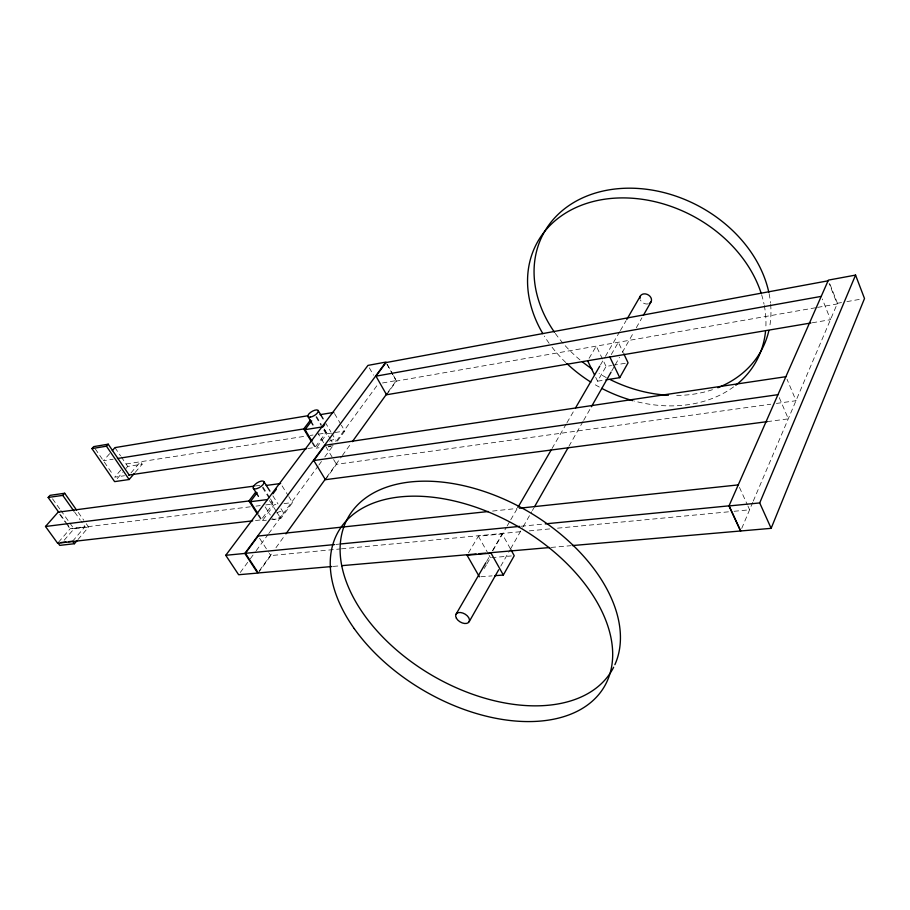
<?xml version="1.0" encoding="UTF-8"?>
<svg xmlns="http://www.w3.org/2000/svg" width="910" height="910" viewBox="0 0 910 910"><rect width="100%" height="100%" fill="white"/><g stroke="black" fill="none" stroke-linecap="round" stroke-linejoin="round"><path stroke-width="0.68" stroke-dasharray="4.55 3.41" d="M741.73 528.414L752.729 502.377M753.275 501.069L837.439 303.269L829.385 282.692M500.796 566.088L509.93 550.027M510.635 548.787L522.567 527.789M523.273 526.56L531.702 511.738M532.395 510.499L533.806 508.03M568.921 446.275L582.969 421.569M583.674 420.329L590.692 407.976M611.759 370.927L614.568 365.979M615.274 364.751L619.482 357.334M622.292 352.397L633.531 332.628M636.34 327.691L641.959 317.806M611.258 354.57L618.334 342.285L623.202 352.545M595.72 377.366L597.597 381.188L606.071 366.434L611.565 365.536M484.245 568.488L486.327 564.894M487.021 563.699L490.467 557.728L511.431 555.942M492.447 550.755L502.195 533.942L510.214 548.457M486.554 561.538L490.115 555.396M492.958 550.482L506.483 527.14M507.188 525.912L510.044 520.998M510.749 519.769L517.153 508.713M552.04 448.505L566.27 423.935M566.987 422.706L574.813 409.193M600.441 364.955L604.706 357.584M605.423 356.356L619.653 331.786M620.37 330.558L626.057 320.729M589.066 358.347L596.266 346.141L606.071 366.434M468.479 552.859L478.376 536.217L502.195 533.942M259.35 570.763L272.636 552.324M275.957 547.718L285.092 535.034M326.588 477.397L341.534 456.649M342.365 455.489L350.668 443.966M388.024 392.096L396.316 380.573L393.552 375.637M258.292 572.947L270.77 555.589L339.987 548.969M325.416 479.684L336.473 464.316L770.747 404.222M386.545 394.758L396.385 381.097L816.213 307.637M271.635 519.587L280.837 518.529L292.508 502.559L288.8 496.61M337.462 441.043L344.788 431.01L341.364 425.197M240.308 572.447L249.511 559.866M250.352 558.717L255.369 551.858M256.211 550.709L267.927 534.705M268.757 533.556L318.113 466.068M318.955 464.93L321.469 461.495M324.813 456.922L333.174 445.479M336.529 440.906L377.513 384.862M255.482 520.543L261.102 519.894L272.875 504.049L269.895 499.34M307.921 448.493L314.928 447.447L325.609 433.069L322.868 428.462M258.645 514.73L262.433 520.634L274.194 504.788L277.015 504.447M312.699 442.385L316.191 448.164L326.861 433.774L333.754 432.716M77.976 539.55L88.623 527.061L84.63 521.43M135.226 472.37L142.176 464.202L140.527 461.745L130.915 472.984M72.618 541.2L85.005 526.708L81.035 521.111M64.2 540.21L73.983 528.846L88.623 527.061M117.242 478.592L122.475 472.506M125.967 468.457L127.707 466.421L142.176 464.202M58.524 542.223L70.366 528.494L85.005 526.708M120.802 470.072L114.66 477.181L124.465 475.725M109.621 453.68L103.399 460.744L113.204 459.186M382.496 382.985L396.316 380.573M837.439 303.269L841.5 302.564M846.903 301.608L861.793 299.003M817.612 307.387L837.211 303.963L829.146 283.374M812.312 322.766L830.523 319.683L822.321 298.969M612.942 365.308L625.318 363.261M597.597 381.188L604.513 380.084M126.058 463.986L308.865 435.662M310.264 435.446L313.051 435.014M318.637 434.15L325.609 433.069M335.142 432.5L344.788 431.01M316.191 448.164L318.966 447.754M328.658 446.321L334.197 445.502M776.378 403.437L796.045 400.718L787.013 379.208M255.312 485.963L260.954 485.212M767.221 421.637L788.333 418.862L779.108 397.215M250.341 506.802L70.059 528.858L67.67 525.514M255.972 506.119L260.192 505.596M265.834 504.913L272.875 504.049M284.056 503.583L292.508 502.559M262.433 520.634L266.38 520.19M492.583 511.067L516.584 508.508M335.926 544.419L338.759 544.135M521.202 526.242L543.827 524.024M341.409 548.844L522.215 531.542M529.279 530.871L550.47 528.846M557.534 528.175L728.455 511.829M734.108 511.284L749.647 509.793L747.952 506.062M333.265 566.407L340.34 565.792M551.119 547.422L570.923 545.693M480.821 576.747L492.071 575.882M52.53 498.816L59.958 509.213M60.788 510.362L69.035 521.919M69.854 523.068L73.983 528.846M60.504 514.707L65.429 521.601M66.259 522.75L70.366 528.494M59.707 514.389L66.874 524.41M74.688 512.159L80.239 519.997M78.237 512.41L83.834 520.304M95.266 448.88L113.159 474.986M114.956 447.618L120.507 455.796M121.303 456.968L127.707 466.421M259.623 538.333L268.541 552.142M269.292 553.291L270.77 555.589M258.065 515.162L261.102 519.894M265.151 506.881L270.35 515.06M263.024 487.134L269.724 497.724M270.475 498.896L274.194 504.788M262.444 487.567L269.144 498.157M269.485 500.614L276.299 511.363M277.049 512.558L280.837 518.529M272.863 495.791L278.028 503.981M280.985 508.667L283.203 512.182A6.199 2.696 -32.3 0 1 279.063 517.824A6.199 2.696 -32.3 0 1 272.579 518.563M282.1 485.906L288.049 495.415M312.13 442.817L314.928 447.447M317.215 432.057L323.63 442.749M325.757 446.457L332.901 458.367M333.617 459.55L336.473 464.316M324.438 429.145L330.023 438.495M330.717 439.655L332.104 441.998M316.555 416.507L321.366 424.572M324.119 429.179L326.861 433.774M315.986 416.939L322.174 427.302M325.245 422.399L330.91 431.92M331.615 433.114L335.87 440.258M334.505 413.572L340.681 424.037M369.346 367.833L373.498 375.17M478.376 536.217L488.454 554.133M489.125 555.327L490.467 557.728M387.33 364.535L392.858 374.397M386.693 363.807L396.385 381.097M739.455 487.385L747.383 504.822M712.473 389.685A123.624 97.415 27.7 0 1 673.98 395.452M606.288 377.582A123.624 97.415 27.7 0 1 599.087 373.487M579.988 359.882A123.624 97.415 27.7 0 1 563.961 344.31M563.04 343.252A123.624 97.415 27.7 0 1 555.316 333.424M769.098 293.668A123.624 97.415 27.7 0 1 770.52 303.075M770.645 304.406A123.624 97.415 27.7 0 1 769.439 327.941M733.619 386.864A124.59 97.484 27.8 0 1 634.156 401.014M599.28 387.057A124.59 97.484 27.8 0 1 593.252 383.599M565.747 362.476A124.59 97.484 27.8 0 1 551.596 346.63M549.128 343.298A124.59 97.484 27.8 0 1 544.328 336.097M761.624 294.726A124.59 97.484 27.8 0 1 764.036 304.179M764.309 305.533A124.59 97.484 27.8 0 1 765.754 328.715M329.522 441.202A5.892 2.457 -30.8 0 1 335.847 441.691M330.762 446.082A5.892 2.457 -30.8 0 1 328.157 446.901M276.72 512.944A6.199 2.696 -32.3 0 1 283.203 512.193M647.965 303.929A6.086 4.777 27.9 0 1 640.344 299.982"/><path stroke-width="1.36" d="M572.333 545.568L771.145 528.335L864.5 298.525L855.559 275.093L828.373 280.121L728.978 505.949L740.547 530.996M771.145 528.335L759.713 502.934L855.559 275.093M605.901 379.868L619.744 377.661L628.071 362.806L623.805 353.831M494.892 575.677L503.332 575.029L514.23 555.703L510.885 549.663M469.196 621.666L498.691 569.785M534.511 506.79L568.215 447.504M591.398 406.747L611.054 372.156M643.37 315.338L651.094 301.756M455.944 614.375L485.838 562.767M517.87 507.484L551.323 449.733M575.518 407.964L599.724 366.184M626.774 319.501L640.299 296.159M285.922 533.874L325.757 478.546M352.329 441.657L387.194 393.245M244.824 553.439L385.942 362.066L367.959 365.399L225.748 555.305L238.636 574.733L257.689 573.072L244.824 553.439L225.748 555.305M331.843 566.532L258.292 572.947L245.416 553.303L258.144 536.035L488.34 511.522M767.221 421.637L325.416 479.684L313.791 460.54L325.052 445.263L785.944 376.683M810.912 322.993L386.545 394.758L375.989 376.16L385.999 362.578L828.145 280.803M272.977 493.743L276.367 489.205M324.699 424.595L323.05 426.813L305.021 429.656L312.005 441.225M257.894 513.547L250.318 501.717L257.155 492.708M305.021 429.656L311.698 420.864M252.684 520.861L57.637 543.247L45.5 526.492L248.965 500.966L255.812 491.957M117.413 458.526L303.735 428.94L310.424 420.136M57.944 542.883L59.753 545.374L74.427 543.714L77.088 540.597M129.174 475.031L108.21 444.182L93.719 446.617L91.944 448.596L114.615 481.629L129.129 479.513L134.35 473.393M45.5 526.492L58.115 512.171L253.901 486.145M112.294 450.643L114.956 447.618L307.625 415.79M58.854 512.41L48.162 497.463L62.779 495.381L64.678 493.254L76.645 510.157M91.944 448.596L106.447 446.184L108.21 444.182M48.162 497.463L50.061 495.347L64.678 493.254M375.989 376.16L821.286 296.376M320.013 414.676L333.822 412.401M128.663 475.1L306.522 448.698M313.791 460.54L778.027 394.667M266.209 485.439L280.621 483.528M250.318 501.717L267.415 499.579M60.617 542.576L65.952 541.962M68.614 541.655L72.618 541.2L74.427 543.714M519.417 508.212L738.317 484.893M245.416 553.303L334.516 544.555M340.169 543.998L519.781 526.378M545.238 523.876L729.103 505.835L740.672 530.894M728.978 505.949L759.713 502.934M341.75 565.667L476.135 553.951M478.967 553.701L486.042 553.087M488.875 552.848L549.697 547.536M62.779 495.381L73.892 511.045M106.447 446.184L129.129 479.513M248.965 500.966L257.302 513.979M253.253 488.192L258.463 496.371M264.002 481.743A6.268 2.593 -32.1 0 1 256.927 488.625A6.268 2.593 -32.1 0 1 254.959 484.564A6.268 2.593 -32.1 0 1 264.002 481.743L269.906 491.116M303.735 428.94L311.436 441.668M307.944 416.609L312.938 424.924M318.159 410.49L323.118 418.827M479.411 576.849L467.069 555.236L491.059 553.155L503.332 575.029M587.621 360.781L594.48 374.818M609.848 357.027L619.744 377.661M768.859 330.671A123.624 97.415 27.7 0 1 717.842 387.728M668.372 395.27A123.624 97.415 27.7 0 1 610.007 379.493M592.126 369.028A123.624 97.415 27.7 0 1 582.116 361.623M554.486 332.252A123.624 97.415 27.7 0 1 607.095 190.213A123.624 97.415 27.7 0 1 768.813 292.315M765.503 331.558A124.59 97.484 27.8 0 1 735.803 385.203M632.814 400.65A124.59 97.484 27.8 0 1 601.749 388.377M590.897 382.143A124.59 97.484 27.8 0 1 566.771 363.465M542.838 333.64A124.59 97.484 27.8 0 1 600.577 199.893A124.59 97.484 27.8 0 1 761.204 293.395M613.647 667.235A152.459 94.981 30.2 0 1 377.161 631.051A152.459 94.981 30.2 0 1 448.221 482.846A152.459 94.981 30.2 0 1 614.876 664.687M639.935 298.651A6.086 4.777 27.9 0 1 643.893 293.885A6.086 4.777 27.9 0 1 650.832 297.49A6.086 4.777 27.9 0 1 649.274 303.496M354.229 628.594A153.938 94.594 30.3 0 0 598.325 695.047A153.938 94.594 30.3 0 0 461.95 502.923A153.938 94.594 30.3 0 0 354.229 628.594M310.344 417.133A5.949 2.366 -30.7 0 0 318.318 411.115A5.949 2.366 -30.7 0 0 310.515 412.423A5.949 2.366 -30.7 0 0 310.344 417.133M456.433 618.334A7.564 4.618 30.4 0 0 468.434 622.611A7.564 4.618 30.4 0 0 462.872 613.067A7.564 4.618 30.4 0 0 456.433 618.334"/></g></svg>
